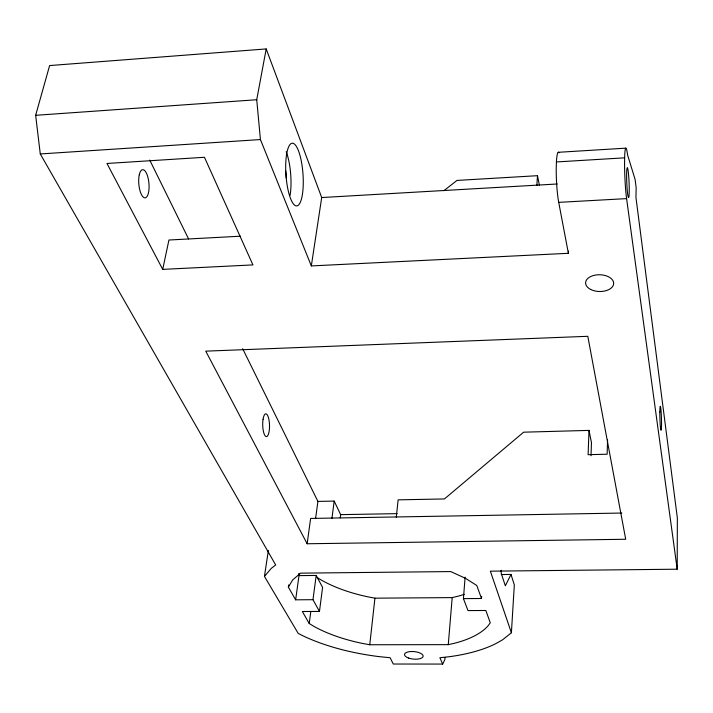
<?xml version="1.0" encoding="UTF-8"?>
<svg xmlns="http://www.w3.org/2000/svg" width="713" height="713" viewBox="0 0 713 713"><rect width="100%" height="100%" fill="white"/><g stroke="black" fill="none" stroke-linecap="round" stroke-linejoin="round"><path stroke-width="1.07" d="M442.666 664.07L439.885 657.742L449.538 656.682A131.139 56.184 5.9 0 0 495.722 643.679L502.585 639.802L511.399 632.77L490.357 571.166L677.207 569.206L677.35 517.95L635.951 197.51L636.156 187.706L635.105 179.498L627.6 154.997A28.083 2.192 87.6 0 0 624.624 157.831L556.416 161.949L556.229 168.25A28.395 3.333 87.3 0 0 558.716 202.367L568.386 253.302L311.331 265.922L260.423 139.561L256.733 99.731L266.199 48.93L49.616 65.56L35.65 115.31L40.276 153.955L275.681 564.981L271.261 568.377L264.434 576.398L298.194 633.385L303.462 636.067A131.139 56.184 5.9 0 0 379.646 656.682L390.136 657.734L393.273 664.026L442.666 664.07L444.823 659.721L445.001 657.538M624.624 157.831L624.561 164.186A28.636 2.228 87.6 0 0 626.593 198.615L677.207 569.206M607.574 439.832L607.146 454.217L588.109 454.68L589 430.394L523.645 432.185L444.431 498.948L398.13 499.849L396.285 517.219M591.006 455.759L591.469 442.604L589 430.394M568.386 253.302L568.493 251.11M511.399 632.77L514.331 584.892L510.989 574.446L501.212 574.544M536.871 185.523L537.477 175.692L456.988 180.425L443.86 190.719M465.117 577.147L463.423 598.626L481.498 598.492L481.649 596.344M319.46 611.424L312.971 599.695L295.637 599.82L299.005 575.614L316.198 575.444L322.588 587.387L319.46 611.424L302.339 611.513L309.219 623.527L313.845 626.335A103.92 44.491 5.9 0 0 362.792 643.491L369.762 644.757L448.272 644.65L452.194 597.61L458.004 596.211A102.128 46.256 5.9 0 0 464.297 594.303M369.762 644.757L374.931 598.171L452.194 597.61M340.235 517.852L340.645 514.643L334.192 501.087L317.918 501.408L242.678 348.719M331.955 518.333L334.192 501.087M309.219 623.527L310.823 611.469M312.971 599.695L316.198 575.444M315.574 518.618L317.918 501.408M307.143 543.761L205.754 351.152L587.806 336.304L625.702 539.26L307.143 543.761L310.627 518.44L621.834 513.048M295.637 599.82L288.373 587.129L288.685 584.927M311.331 265.922L321.697 197.546L266.199 48.93M264.434 576.398L268.373 550.409M162.716 269.38L106.968 163.473L204.453 157.279L252.937 264.906L162.716 269.38L168.928 240.014L240.513 236.199M288.373 587.129L292.615 579.981L300.529 573.145L450.759 571.576L465.482 578.323L476.783 585.489L481.498 598.492M510.989 574.446L505.339 585.81L501.292 573.564L501.061 570.311M448.272 644.65L454.172 643.34A103.92 44.491 5.9 0 0 488.191 625.684L490.286 622.779L485.838 610.488L467.995 610.586L463.423 598.626M35.65 115.31L256.733 99.731M40.276 153.955L260.423 139.561M558.226 152.306L625.729 148.161M321.697 197.546L557.281 183.981M558.716 202.367L626.593 198.615M340.645 514.643L397.105 513.645M374.931 598.171L368.077 596.879A102.128 46.256 5.9 0 1 320.021 579.312L317.303 577.566M149.739 160.095L188.588 238.935M537.477 175.692L539.376 185.086M298.783 573.439L299.005 575.614M286.189 151.726A31.399 8.743 85.8 0 1 290.093 195.326M285.601 170.576A14.394 4.002 85.8 0 1 286.261 177.929M556.416 161.949A27.852 3.262 87.3 0 1 559.099 152.76M627.547 168.063L627.235 167.858A14.92 1.159 87.6 0 0 626.843 184.034L627.066 187.858A14.92 1.159 87.6 0 0 629.222 192.332A14.92 1.159 87.6 0 0 627.547 168.063M408.602 658.063A9.358 3.77 5.5 0 0 423.13 656.37A9.358 3.77 5.5 0 0 409.752 651.62A9.358 3.77 5.5 0 0 408.602 658.063M590.667 289.451A14.046 8.378 1.3 0 0 613.474 284.745A14.046 8.378 1.3 0 0 594.74 275.209A14.046 8.378 1.3 0 0 590.667 289.451M263.061 419.28A11.399 3.396 88.4 0 0 266.314 436.614A11.399 3.396 88.4 0 0 268.961 419.77A11.399 3.396 88.4 0 0 263.061 419.28M659.828 412.016A11.996 0.766 88.2 0 0 661.022 430.287A11.996 0.766 88.2 0 0 661.174 412.613A11.996 0.766 88.2 0 0 659.828 412.016M286.546 154.703A31.452 8.529 85.9 0 0 295.164 205.522A31.452 8.529 85.9 0 0 301.733 163.437A31.452 8.529 85.9 0 0 286.546 154.703M139.276 174.792A14.144 5.071 85 0 0 144.088 197.661A14.144 5.071 85 0 0 148.277 178.829A14.144 5.071 85 0 0 139.276 174.792"/></g></svg>
